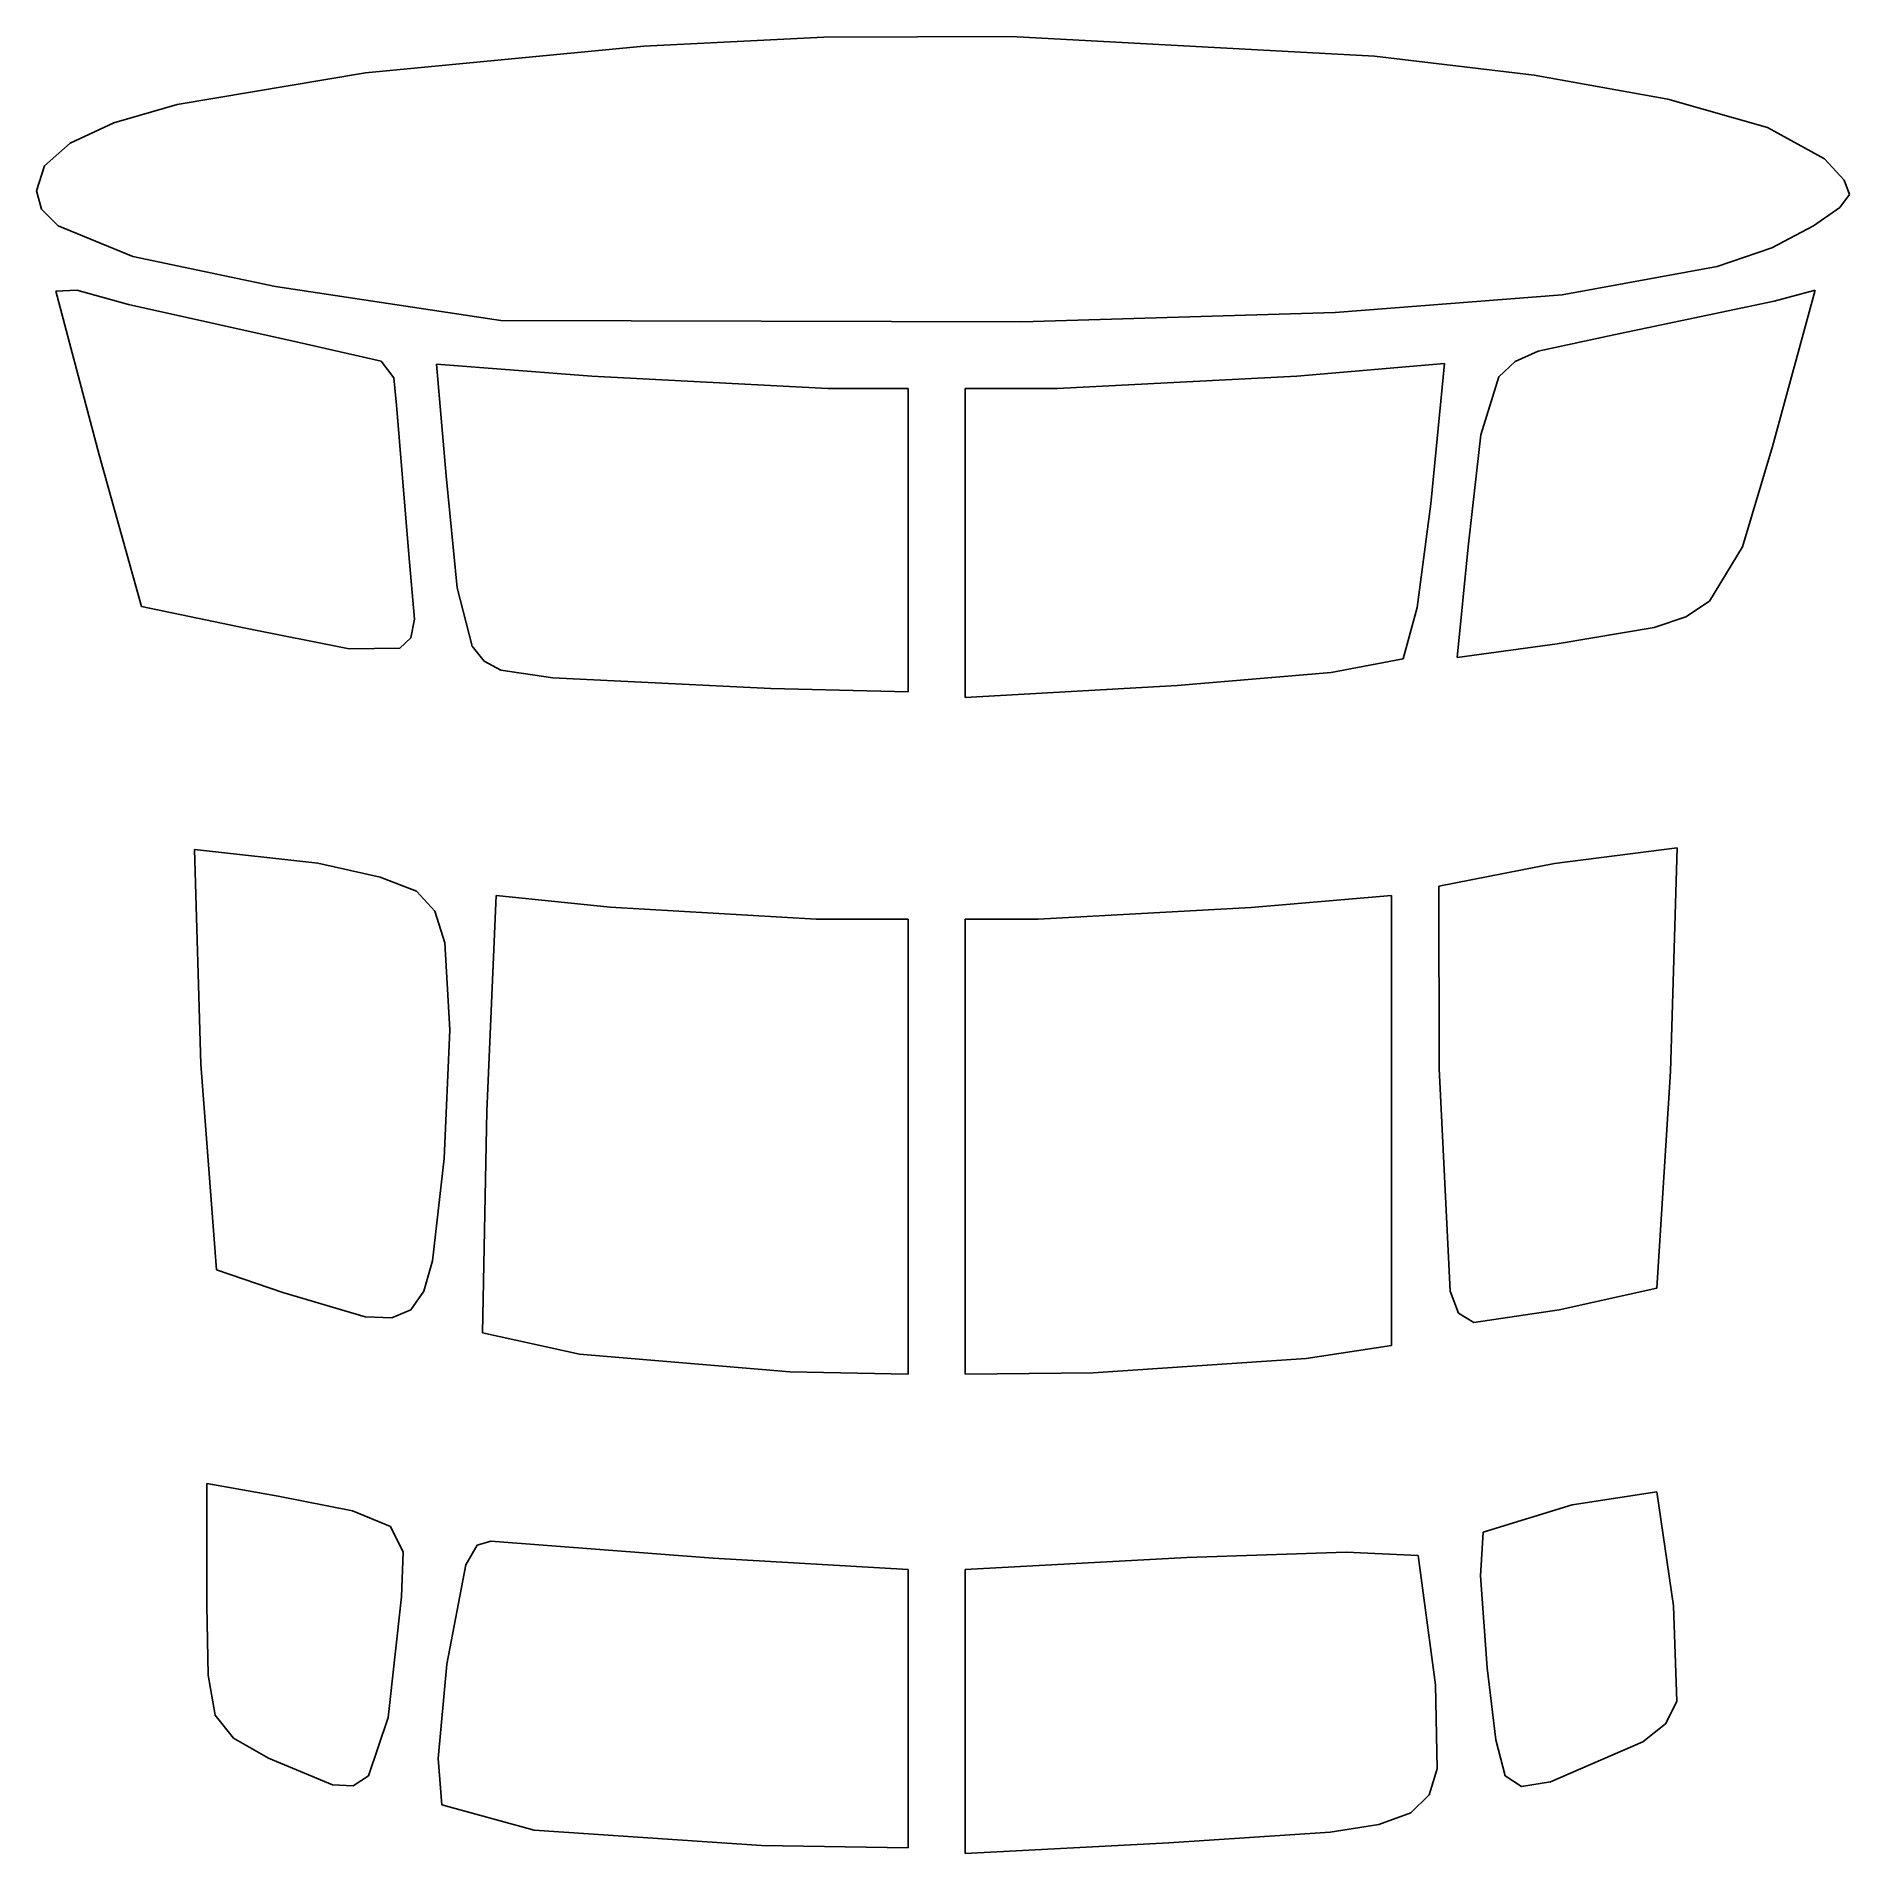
# Model space of a CAD drawing. Extents: x 4.8 to 38.5, y 4.2 to 38.
import ezdxf

# ---------------------------------------------------------------- set-up
doc = ezdxf.new("R2010")
doc.units = 0

msp = doc.modelspace()

# ---------------------------------------------------------------- linework, layer by layer
at = {"layer": 'Image'}
for p, q in [((16.086955, 37.827625), (19.435178, 37.993534)), ((19.435178, 37.993534), (22.920956, 38.007333)), ((22.920956, 38.007333), (29.686227, 37.637832)), ((10.907267, 37.329475), (16.086955, 37.827625)), ((29.686227, 37.637832), (32.656244, 37.284146)), ((7.399582, 36.738545), (10.907267, 37.329475)), ((32.656244, 37.284146), (35.144865, 36.837579)), ((6.224256, 36.396723), (7.399582, 36.738545)), ((35.144865, 36.837579), (36.997352, 36.312941)), ((5.408748, 36.017826), (6.224256, 36.396723)), ((36.997352, 36.312941), (38.058968, 35.725036)), ((4.933666, 35.597229), (5.408748, 36.017826)), ((4.779615, 35.130306), (4.933666, 35.597229)), ((38.058968, 35.725036), (38.427159, 35.330841)), ((38.427159, 35.330841), (38.528124, 35.065834)), ((4.874976, 34.789685), (4.779615, 35.130306)), ((38.528124, 35.065834), (38.343787, 34.819045)), ((5.183737, 34.479211), (4.874976, 34.789685)), ((38.343787, 34.819045), (37.85607, 34.479506)), ((6.577528, 33.910721), (5.183737, 34.479211)), ((37.85607, 34.479506), (37.076898, 34.071638)), ((9.233123, 33.348872), (6.577528, 33.910721)), ((37.076898, 34.071638), (36.059356, 33.724518)), ((36.059356, 33.724518), (33.178857, 33.196753)), ((5.143046, 33.264022), (5.535597, 33.283905)), ((5.946728, 30.218484), (5.143046, 33.264022)), ((5.535597, 33.283905), (6.494349, 33.01811)), ((13.42266, 32.717701), (9.233123, 33.348872)), ((33.178857, 33.196753), (28.953956, 32.864673)), ((37.88855, 33.285748), (37.093087, 30.371141)), ((37.120868, 33.076122), (37.88855, 33.285748)), ((6.494349, 33.01811), (9.669345, 32.30837)), ((28.953956, 32.864673), (23.124037, 32.696739)), ((34.139327, 32.449991), (37.120868, 33.076122)), ((13.42266, 32.7177), (13.42266, 32.717701)), ((23.124037, 32.696739), (13.42266, 32.7177)), ((9.669345, 32.30837), (11.198392, 31.960511)), ((32.300302, 31.957606), (32.732809, 32.150189)), ((32.732809, 32.150189), (34.139327, 32.449991)), ((11.198392, 31.960511), (11.433768, 31.651205)), ((12.406697, 29.828238), (12.228447, 31.907433)), ((12.228447, 31.907433), (15.118606, 31.682433)), ((28.237189, 31.685678), (30.987355, 31.918153)), ((30.987355, 31.918153), (30.733969, 29.304431)), ((32.001104, 31.667929), (32.300302, 31.957606)), ((11.433768, 31.651205), (11.485451, 31.143173)), ((15.118606, 31.682433), (19.508069, 31.455319)), ((23.776365, 31.453204), (28.237189, 31.685678)), ((31.661058, 30.591381), (32.001104, 31.667929)), ((11.485451, 31.143173), (11.710978, 28.366403)), ((19.508069, 31.455319), (21.007373, 31.453202)), ((21.007373, 31.453202), (21.007373, 28.630984)), ((22.065705, 28.577085), (22.065705, 31.453204)), ((22.065705, 31.453204), (23.776365, 31.453204)), ((31.429518, 28.508713), (31.661058, 30.591381)), ((6.739757, 27.396265), (5.946728, 30.218484)), ((37.093087, 30.371141), (36.532116, 28.505717)), ((12.612262, 27.744812), (12.406697, 29.828238)), ((30.733969, 29.304431), (30.478402, 27.379454)), ((21.007373, 28.630984), (21.007373, 25.808765)), ((22.065705, 25.700966), (22.065705, 28.577085)), ((31.223739, 26.446165), (31.429518, 28.508713)), ((36.532116, 28.505717), (35.918794, 27.493756)), ((11.710978, 28.366403), (11.815695, 27.159071)), ((12.889324, 26.655734), (12.612262, 27.744812)), ((35.918794, 27.493756), (35.479048, 27.204001)), ((8.670099, 26.98931), (6.739757, 27.396265)), ((11.815695, 27.159071), (11.746715, 26.814144)), ((30.478402, 27.379454), (30.219771, 26.421648)), ((35.479048, 27.204001), (34.890073, 27.003022)), ((10.598921, 26.608043), (8.670099, 26.98931)), ((8.670099, 26.98931), (8.670099, 26.98931)), ((11.746715, 26.814144), (11.546231, 26.618791)), ((34.890073, 27.003022), (33.082908, 26.701279)), ((11.546231, 26.618791), (10.598921, 26.608043)), ((13.112206, 26.375198), (12.889324, 26.655734)), ((30.219771, 26.421648), (28.876249, 26.165291)), ((33.082908, 26.701279), (31.223739, 26.446165)), ((13.42201, 26.212597), (13.112206, 26.375198)), ((14.394448, 26.066992), (13.42201, 26.212597)), ((14.394448, 26.06699), (14.394448, 26.066992)), ((18.449737, 25.870398), (14.394448, 26.06699)), ((28.876249, 26.165291), (26.012331, 25.926776)), ((21.007373, 25.808765), (18.449737, 25.870398)), ((26.012331, 25.926776), (22.065705, 25.700966)), ((7.844053, 18.87785), (7.721563, 22.871093)), ((7.721563, 22.871093), (10.018219, 22.616064)), ((33.036098, 22.612373), (35.316885, 22.905721)), ((35.316885, 22.905721), (35.194397, 18.743521)), ((10.018219, 22.616064), (11.181356, 22.359306)), ((11.181356, 22.359306), (11.852901, 22.096025)), ((30.885139, 22.189197), (33.036098, 22.612373)), ((11.852901, 22.096025), (12.198433, 21.722558)), ((13.165643, 18.004795), (13.340635, 22.018864)), ((13.340635, 22.018864), (15.461867, 21.797151)), ((27.392331, 21.795374), (30.003194, 22.015308)), ((30.003194, 22.015308), (30.003194, 17.826925)), ((30.889954, 18.795517), (30.885139, 22.189197)), ((12.198433, 21.722558), (12.383528, 21.135245)), ((15.461867, 21.797151), (19.295235, 21.575439)), ((23.423588, 21.575439), (27.392331, 21.795374)), ((19.295235, 21.575439), (21.007373, 21.575439)), ((21.007373, 21.575439), (21.007373, 17.342111)), ((22.065705, 17.342111), (22.065705, 21.575439)), ((22.065705, 21.575439), (23.423588, 21.575439)), ((12.383528, 21.135245), (12.475893, 19.518118)), ((12.475893, 19.518118), (12.370619, 17.120513)), ((8.131, 15.049062), (7.844053, 18.87785)), ((31.095853, 14.652582), (30.889954, 18.795517)), ((35.194397, 18.743521), (34.942077, 14.71115)), ((13.083976, 13.878221), (13.165643, 18.004795)), ((30.003194, 17.826925), (30.003194, 13.638543)), ((21.007373, 17.342111), (21.007373, 13.108785)), ((22.065705, 13.108793), (22.065705, 17.342111)), ((12.370619, 17.120513), (12.153614, 15.216562)), ((9.365721, 14.628002), (8.131, 15.049062)), ((12.153614, 15.216562), (11.989721, 14.649629)), ((9.365721, 14.627999), (9.365721, 14.628002)), ((10.901293, 14.177783), (9.365721, 14.627999)), ((11.989721, 14.649629), (11.747215, 14.304811)), ((31.095855, 14.652582), (31.095853, 14.652582)), ((31.249458, 14.24503), (31.095855, 14.652582)), ((34.942077, 14.71115), (33.119508, 14.307237)), ((11.747215, 14.304811), (11.394827, 14.156174)), ((31.531096, 14.069855), (31.249458, 14.24503)), ((33.119508, 14.307237), (31.531096, 14.069855)), ((11.394827, 14.156174), (10.901293, 14.177783)), ((14.887479, 13.478743), (13.083976, 13.878221)), ((30.003194, 13.638543), (28.415696, 13.399813)), ((18.802514, 13.150277), (14.887479, 13.478743)), ((14.887479, 13.478743), (14.887479, 13.478743)), ((28.415696, 13.399813), (24.446952, 13.134933)), ((21.007373, 13.108785), (18.802514, 13.150277)), ((24.446952, 13.134933), (22.065705, 13.108793)), ((7.954611, 8.802331), (7.954611, 11.070641)), ((7.954611, 11.070641), (9.277526, 10.836183)), ((9.277526, 10.836183), (10.664897, 10.56471)), ((33.363262, 10.677674), (34.939632, 10.916164)), ((34.939632, 10.916164), (35.247827, 8.796688)), ((10.664897, 10.56471), (11.372185, 10.27448)), ((31.708561, 10.169249), (33.363262, 10.677674)), ((11.372185, 10.27448), (11.606343, 9.796658)), ((31.65532, 9.352422), (31.708561, 10.169249)), ((12.775733, 9.557398), (12.984761, 9.927769)), ((12.984761, 9.927769), (13.238231, 9.998156)), ((13.238231, 9.998156), (17.374685, 9.680421)), ((11.606343, 9.796658), (11.574325, 8.962407)), ((12.418, 7.713334), (12.775733, 9.557398)), ((17.374685, 9.680421), (21.007373, 9.474705)), ((21.007373, 9.474705), (21.007373, 6.882028)), ((22.065705, 9.473078), (26.190729, 9.694145)), ((22.065705, 6.828365), (22.065705, 9.473078)), ((26.190729, 9.694145), (29.157088, 9.797209)), ((29.157088, 9.797209), (30.496392, 9.734568)), ((30.496392, 9.734568), (30.818855, 7.326654)), ((31.78004, 7.641283), (31.65532, 9.352422)), ((7.976892, 7.505789), (7.954611, 8.802331)), ((11.574325, 8.962407), (11.324761, 6.717307)), ((35.247827, 8.796688), (35.312796, 7.016425)), ((8.10957, 6.763474), (7.976892, 7.505789)), ((12.260927, 5.954136), (12.418, 7.713334)), ((31.940224, 6.301948), (31.78004, 7.641283)), ((31.78004, 7.641283), (31.78004, 7.641283)), ((30.818855, 7.326654), (30.850739, 5.762435)), ((21.007373, 6.882028), (21.007373, 4.28935)), ((22.065705, 4.183651), (22.065705, 6.828365)), ((35.312796, 7.016425), (35.102872, 6.598059)), ((8.4514, 6.330858), (8.10957, 6.763474)), ((11.324761, 6.717307), (10.964178, 5.632571)), ((35.102872, 6.598059), (34.679465, 6.262943)), ((9.101138, 5.963414), (8.4514, 6.330858)), ((32.119423, 5.628959), (31.940224, 6.301948)), ((34.679465, 6.262943), (32.957615, 5.520764)), ((10.290372, 5.463004), (9.101138, 5.963414)), ((9.101138, 5.963414), (9.101138, 5.963414)), ((12.327678, 5.090351), (12.260927, 5.954136)), ((30.850739, 5.762435), (30.701657, 5.278304)), ((10.679066, 5.448716), (10.290372, 5.463004)), ((10.964178, 5.632571), (10.679066, 5.448716)), ((32.423324, 5.432003), (32.119423, 5.628959)), ((32.957615, 5.520764), (32.423324, 5.432003)), ((14.046572, 4.620936), (12.327678, 5.090351)), ((30.701657, 5.278304), (30.36096, 4.944468)), ((30.36096, 4.944468), (29.76745, 4.724658)), ((18.273348, 4.333506), (14.046572, 4.620936)), ((14.046572, 4.620936), (14.046572, 4.620936)), ((28.859929, 4.582606), (25.858061, 4.3867)), ((29.76745, 4.724658), (28.859929, 4.582606)), ((21.007373, 4.28935), (18.273348, 4.333506)), ((25.858061, 4.3867), (22.065705, 4.183651))]:
    msp.add_line(p, q, dxfattribs=at)

doc.saveas('drawing.dxf')
